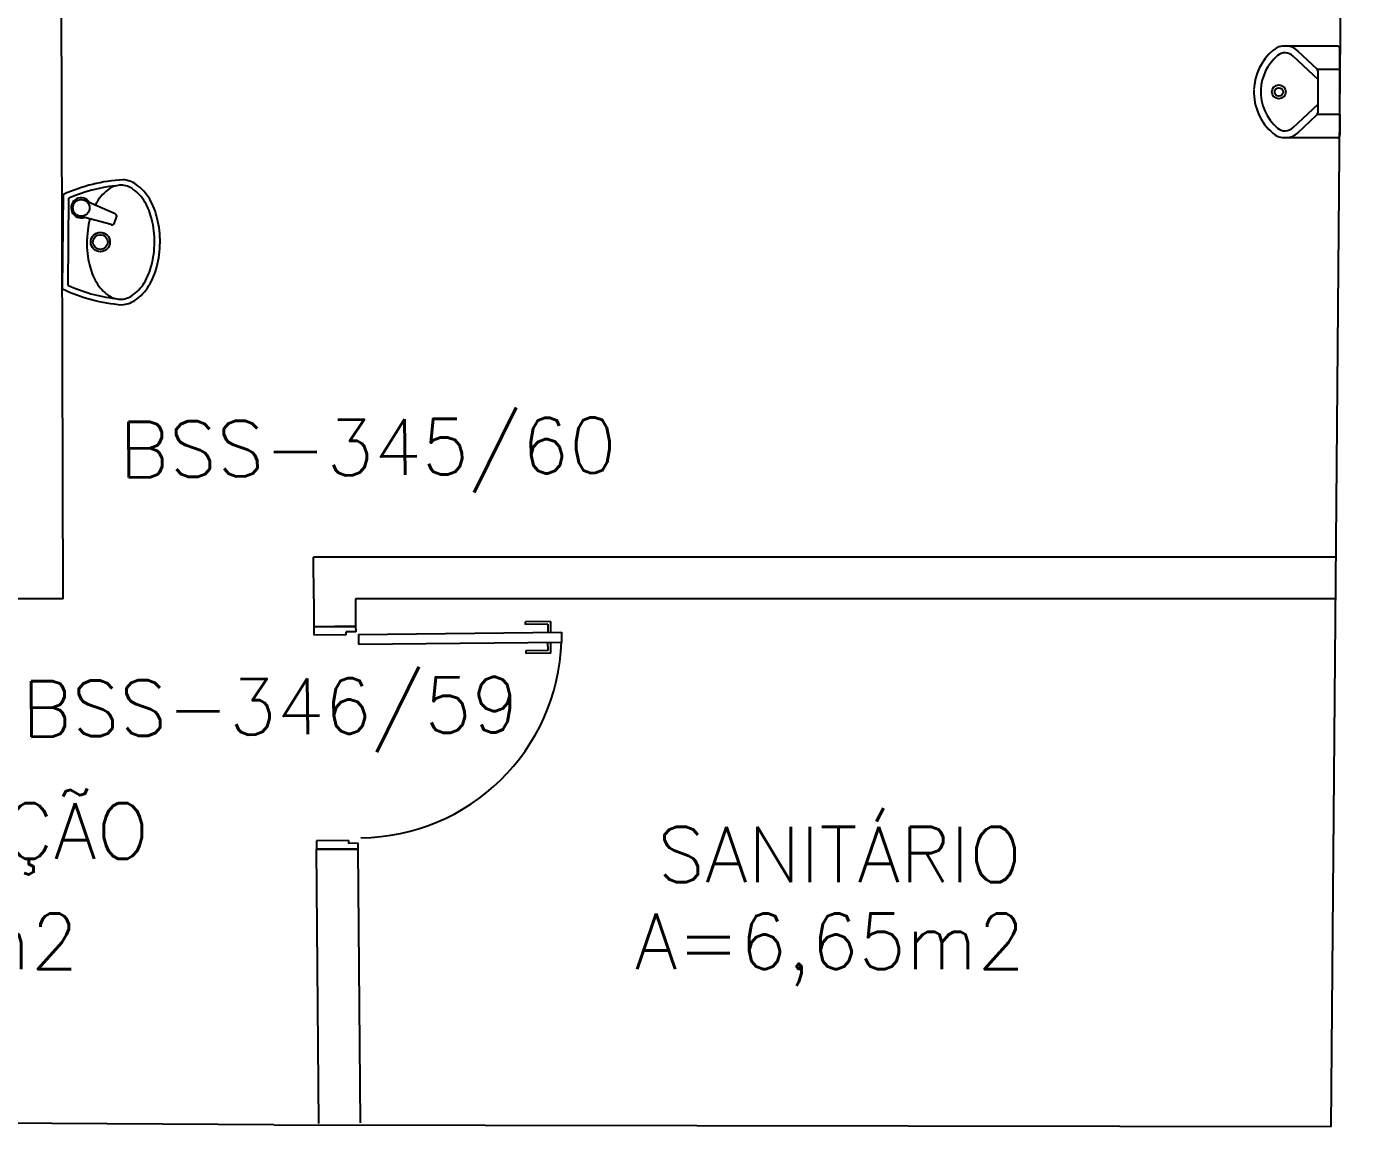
# Model space of a CAD drawing. Extents: x -152 to 150, y 325 to 437.
# Drawn here: x -0.778 to 4.031, y 415.452 to 419.421 of the extents above; entities that cross this region are included whole.
import ezdxf
from ezdxf.enums import TextEntityAlignment as Align

# ---------------------------------------------------------------- set-up
doc = ezdxf.new("R2010")
doc.units = 0
doc.header["$LTSCALE"] = 0.01
doc.header["$MEASUREMENT"] = 0
doc.header["$PDMODE"] = 98
doc.layers.get('0').update_dxf_attribs({"linetype": 'CONTINUOUS'})
doc.layers.get('DEFPOINTS').update_dxf_attribs({"linetype": 'CONTINUOUS'})
for name, color, linetype in [('ALV', 2, 'CONTINUOUS'), ('AREA', 2, 'CONTINUOUS'), ('ESQ', 1, 'CONTINUOUS'), ('PEÇAS', 1, 'CONTINUOUS'), ('TEXTO', 2, 'CONTINUOUS'), ('TEXTO-CENTRO-CUSTO', 2, 'CONTINUOUS'), ('TEXTO-ENDEREÇO', 2, 'CONTINUOUS')]:
    doc.layers.add(name, color=color, linetype=linetype)
doc.styles.add('1', font='romans.shx')
doc.styles.add('UNB-100', font='simplex.shx', dxfattribs={"height": 3})
doc.styles.add('UNB-100-1', font='simplex.shx', dxfattribs={"height": 0.2})
doc.dimstyles.new('1-600', dxfattribs={"dimtxt": 1.1, "dimasz": 2.5, "dimexe": 2, "dimexo": 4, "dimgap": 0.2, "dimtad": 1, "dimdec": 0, "dimzin": 4, "dimdsep": 46, "dimlunit": 6, "dimtxsty": '1', "dimblk1": 'NONE', "dimblk2": 'NONE', "dimsah": 1, "dimcen": 0, "dimclrd": 2, "dimclre": 2, "dimclrt": 2, "dimadec": 0, "dimazin": 0, "dimtfac": 1, "dimtdec": 0, "dimtmove": 2, "dimatfit": 3, "dimldrblk": 'NONE', "dimfxl": 0, "dimtolj": 1, "dimtzin": 0, "dimarcsym": 0})

# ---------------------------------------------------------------- blocks, each defined once
blk = doc.blocks.new('LAVAT-P')
for p, q in [((-0.17, 0), (0.17, 0)), ((-0.1571, -0.02), (0.1571, -0.02)), ((0.0629, -0.1731), (0.0941, -0.0547)), ((0.102, -0.1867), (0.1508, -0.0744)), ((0.0693, -0.1851), (0.0895, -0.1921))]:
    blk.add_line(p, q)
for points in [[(0.0832, -0.0962, 0.121735), (-0.0823, -0.096, 0.073747), (-0.1451, -0.1217, 0.106861), (-0.1918, -0.165, 0.153587), (-0.2052, -0.2078, 0.153587)], [(-0.2052, -0.2078, 0.153587), (-0.1918, -0.2505, 0.106861), (-0.1451, -0.2938, 0.073747), (-0.0823, -0.3195, 0.060305), (0, -0.3295, 0.060305), (0.0823, -0.3195, 0.073747), (0.1451, -0.2938, 0.106861), (0.1918, -0.2505, 0.153587), (0.2052, -0.2078, 0.153587), (0.1918, -0.165, 0.106861), (0.1451, -0.1217, 0.014792), (0.1331, -0.1151, 0.039243)], [(-0.225, -0.2142, 0.136108), (-0.2082, -0.262, 0.106861), (-0.1553, -0.311, 0.073747), (-0.087, -0.3389, 0.060305), (0, -0.3495, 0.060305), (0.087, -0.3389, 0.073747), (0.1553, -0.311, 0.106861), (0.2082, -0.262, 0.136108), (0.225, -0.2142, 0.062982)]]:
    blk.add_lwpolyline(points, format="xyb")
for centre, radius in [((0.1225, -0.0645), 0.03), ((0, -0.1346), 0.0347), ((0, -0.1346), 0.0265)]:
    blk.add_circle(centre, radius)
for centre, radius, start, end in [((0.3757, -0.2542), 0.602, 155.0201, 176.1902), ((-0.3757, -0.2542), 0.602, 3.8098, 24.9799), ((0.3757, -0.2542), 0.582, 156.2686, 173.4578), ((0.1225, -0.0645), 0.0361, 302.4689, 199.2518), ((-0.3757, -0.2542), 0.582, 6.5422, 23.7314), ((0.0725, -0.1757), 0.01, 165.2139, 250.8603), ((0.0928, -0.1827), 0.01, 250.8603, 336.5068)]:
    blk.add_arc(centre, radius, start, end)
blk = doc.blocks.new('PE80-SSC')
at = {"color": 2}
for p, q in [((0.075, 0), (-0.075, 0)), ((-0.0749, -0.03), (-0.0749, 0)), ((0.075, 0), (0.075, -0.0199)), ((0.7769, 0.0097), (0.6869, 0.0097)), ((0.6869, -0.0003), (0.6869, 0.0096)), ((0.7769, 0.0097), (0.7769, -0.0303)), ((0.0401, -0.03), (-0.0749, -0.03)), ((0.075, -0.0199), (0.0401, -0.0199)), ((0.0401, -0.03), (0.0401, -0.0199)), ((0.085, -0.0299), (0.8169, -0.0299)), ((0.085, -0.0299), (0.085, -0.0649)), ((0.7669, -0.0003), (0.6869, -0.0003)), ((0.7669, -0.0003), (0.7669, -0.0303)), ((0.8169, -0.0649), (0.8169, -0.0299)), ((0.085, -0.0649), (0.8169, -0.0649)), ((0.7669, -0.0949), (0.6869, -0.0949)), ((0.6869, -0.0949), (0.6869, -0.1048)), ((0.7669, -0.0949), (0.7669, -0.0649)), ((0.7769, -0.1049), (0.7769, -0.0649)), ((0.7769, -0.1049), (0.6869, -0.1049)), ((0.075, -0.801), (-0.075, -0.801)), ((0.075, -0.8017), (-0.075, -0.8017)), ((0.0401, -0.771), (-0.0749, -0.771)), ((-0.0749, -0.771), (-0.0749, -0.801)), ((0.0401, -0.771), (0.0401, -0.7811)), ((0.075, -0.7811), (0.0401, -0.7811)), ((0.075, -0.801), (0.075, -0.7811))]:
    blk.add_line(p, q, dxfattribs=at)
at = {"color": 1}
blk.add_arc((0.0853, -0.0303), 0.7313, 270, 357.3429, dxfattribs=at)
blk = doc.blocks.new('MICTR-P-SSC')
for p, q in [((0, 0.08), (0, 0.155)), ((0.01, 0.165), (0.2051, 0.165)), ((0.151, 0.147), (0.0831, 0.083)), ((0.1681, 0.1288), (0.08, 0.0456)), ((0, 0.08), (0, -0.08)), ((0.081, 0.08), (0, 0.08)), ((0.08, -0.0757), (0.08, 0.0757)), ((0.1681, -0.1288), (0.08, -0.0456)), ((0, -0.08), (0, -0.155)), ((0, -0.08), (0.081, -0.08)), ((0.151, -0.147), (0.0831, -0.083)), ((0.01, -0.165), (0.2051, -0.165))]:
    blk.add_line(p, q)
for radius in [0.025, 0.015]:
    blk.add_circle((0.22, 0), radius)
for centre, radius, start, end in [((0.01, 0.155), 0.01, 90, 180), ((0.1973, 0.0979), 0.0675, 49.5319, 133.3634), ((0.1137, 0), 0.1963, 358.2793, 49.5319), ((0.1973, 0.0979), 0.0425, 49.5319, 133.3634), ((0.1137, 0), 0.1713, 357.4005, 49.5319), ((0.09, 0.0757), 0.01, 133.3634, 180), ((0.1137, 0), 0.1713, 310.4681, 357.3509), ((0.1137, 0), 0.1963, 310.4681, 357.7012), ((0.09, -0.0757), 0.01, 180, 226.6366), ((0.1973, -0.0979), 0.0425, 226.6366, 310.4681), ((0.01, -0.155), 0.01, 180, 270), ((0.1973, -0.0979), 0.0675, 226.6366, 310.4681)]:
    blk.add_arc(centre, radius, start, end)
blk = doc.blocks.new('*D68')
at = {"layer": 'DEFPOINTS', "color": 0}
for p in [(-16.9109, 434.9595), (25.8721, 428.0733), (25.7828, 426.5759), (-100.7781, 416.6905), (-100.4239, 415.2329)]:
    blk.add_point(p, dxfattribs=at)
at = {"layer": 'TEXTO-CENTRO-CUSTO', "color": 2, "lineweight": -2}
for p, q in [((26.1104, 432.0662), (26.3766, 436.5272)), ((-101.7227, 420.5774), (-102.7852, 424.9499))]:
    blk.add_line(p, q, dxfattribs=at)
blk.add_arc((0.3598, 0.4972), 434.8055, 86.585366, 103.658537, dxfattribs=at)
at = {"layer": 'TEXTO-CENTRO-CUSTO', "color": 2, "insert": (-38.5248, 434.3135), "char_height": 1.1, "attachment_point": 5, "rotation": 5.122, "style": '1'}
blk.add_mtext('\\A1;Física', dxfattribs=at)
blk = doc.blocks.new('_NONE')
at = {"color": 0, "linetype": 'ByBlock'}
blk.add_circle((0, 0), 0.25, dxfattribs=at)
blk = doc.blocks.new('*D70')
at = {"layer": 'DEFPOINTS', "color": 0}
for p in [(-114.2604, 419.9205), (-107.8497, 414.9063), (-107.4707, 413.455), (-114.8899, 413.002), (-114.4863, 411.5574)]:
    blk.add_point(p, dxfattribs=at)
at = {"layer": 'TEXTO-CENTRO-CUSTO', "color": 2, "lineweight": -2}
for p, q in [((-108.8603, 418.7766), (-109.997, 423.1298)), ((-115.9662, 416.8545), (-117.1774, 421.1894))]:
    blk.add_line(p, q, dxfattribs=at)
blk.add_arc((0.3641, 0.4796), 434.8212, 104.634146, 105.609756, dxfattribs=at)

msp = doc.modelspace()

# ---------------------------------------------------------------- linework, layer by layer
at = {"layer": 'ALV'}
for p, q in [((-0.6474, 417.3618), (-0.6757, 427.326)), ((3.9186, 415.4627), (4.0194, 427.3127)), ((3.936, 417.5118), (0.2539, 417.5118)), ((0.2551, 417.3618), (0.2539, 417.5118)), ((-0.6474, 417.3618), (-3.0135, 417.3618)), ((0.2551, 417.3618), (0.256, 417.262)), ((3.9348, 417.3618), (0.4051, 417.3618)), ((0.4051, 417.3618), (0.406, 417.2618)), ((0.256, 417.262), (0.406, 417.2618)), ((0.2633, 416.4603), (0.2724, 415.4737)), ((0.2633, 416.4603), (0.4133, 416.4601)), ((0.4133, 416.4601), (0.4224, 415.4751)), ((0.1112, 415.4679), (-2.0957, 415.4828)), ((0.1112, 415.4679), (3.9186, 415.4627))]:
    msp.add_line(p, q, dxfattribs=at)

# ---------------------------------------------------------------- block references
at = {"layer": 'ESQ', "rotation": 0.6448442722209848}
msp.add_blockref('PE80-SSC', (0.331, 417.2619), dxfattribs=at)
at = {"layer": 'PEÇAS'}
for name, p, rotation in [('MICTR-P-SSC', (3.9503, 419.1865), 180), ('LAVAT-P', (-0.6479, 418.647), 89.51256426030034)]:
    msp.add_blockref(name, p, dxfattribs=dict(at, rotation=rotation))

# ---------------------------------------------------------------- texts
at = {"layer": 'AREA', "style": 'UNB-100'}
for s, p in [('A=6,15m2', (-1.998, 416.0292)), ('A=6,65m2', (1.411, 416.0292))]:
    msp.add_text(s, height=0.2, dxfattribs=at).set_placement(p)
at = {"layer": 'TEXTO', "style": 'UNB-100'}
for s, p in [('CIRCULAÇÃO', (-1.9582, 416.4262)), ('SANITÁRIO', (1.493, 416.3413))]:
    msp.add_text(s, height=0.2, dxfattribs=at).set_placement(p)
at = {"layer": 'TEXTO-ENDEREÇO', "style": 'UNB-100-1'}
for s, p in [('BSS-345/60', (0.451, 417.8068)), ('BSS-346/59', (0.1006, 416.8733))]:
    msp.add_text(s, height=0.2, rotation=0.547, dxfattribs=at).set_placement(p, align=Align.CENTER)

# ---------------------------------------------------------------- dimensions: what is measured, and where the dimension line sits
at = {"layer": 'TEXTO-CENTRO-CUSTO'}
for base, line1, line2, text, picture, middle in [((-16.9109, 434.9595), ((-100.7781, 416.6905), (-100.4239, 415.2329)), ((25.8721, 428.0733), (25.7828, 426.5759)), 'Física', '*D68', (-38.5248, 434.3135)), ((-114.2604, 419.9205), ((-114.8899, 413.002), (-114.4863, 411.5574)), ((-107.8497, 414.9063), (-107.4707, 413.455)), ' ', '*D70', (-0.7573, 435.1875))]:
    dim = msp.add_angular_dim_2l(base=base, line1=line1, line2=line2, text=text, dimstyle='1-600', override={"dimazin": 1}, dxfattribs=at)
    dim.commit()
    dim.dimension.update_dxf_attribs({"geometry": picture, "text_midpoint": middle})

doc.saveas('drawing.dxf')
